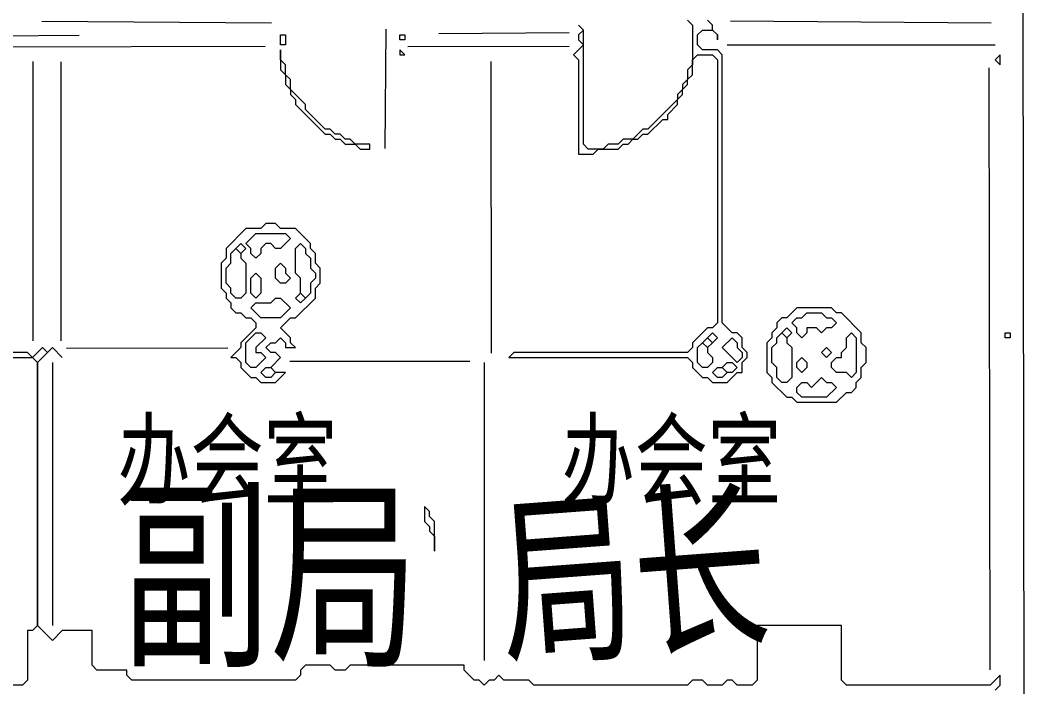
# Model space of a CAD drawing. Extents: x 10 to 1972, y 10 to 1370.
# Drawn here: x 1262.5 to 1464.8, y 466.6 to 601 of the extents above; entities that cross this region are included whole.
import ezdxf

# ---------------------------------------------------------------- set-up
doc = ezdxf.new("R2010")
doc.units = 0
for name, color, linetype, lineweight in [('OCR_TEXT', 6, 'Continuous', 0), ('TRACE_CURVE', 6, 'Continuous', 0), ('TRACE_STRAIGHT', 5, 'Continuous', 0), ('TRACE_TEXT_SYMBOL', 6, 'Continuous', 0)]:
    doc.layers.add(name, color=color, linetype=linetype, lineweight=lineweight)
doc.styles.add('wqy-unicode', font='wqy-unicode.lff')

msp = doc.modelspace()

# ---------------------------------------------------------------- linework, layer by layer
at = {"layer": 'TRACE_CURVE', "color": 6}
for points in [[(1397, 589), (1398, 590), (1398, 593), (1399, 594), (1402, 594), (1403, 593), (1403, 540), (1402, 539), (1401, 539), (1398, 536), (1398, 535), (1397, 534), (1362, 534), (1361, 533), (1397, 533), (1398, 532), (1398, 531), (1400, 529), (1401, 529), (1402, 528), (1405, 528), (1407, 530), (1408, 530), (1408, 532), (1409, 533), (1409, 534), (1408, 535), (1408, 537), (1407, 538), (1406, 538), (1404, 540), (1404, 594), (1403, 595), (1400, 595), (1399, 596), (1399, 598), (1400, 599), (1402, 599), (1403, 598), (1403, 597), (1403, 598), (1402, 599), (1402, 600), (1401, 601)], [(1397, 601), (1398, 600), (1398, 592), (1397, 591), (1397, 589), (1396, 588), (1396, 587), (1395, 586), (1395, 585), (1389, 579), (1388, 579), (1386, 577), (1384, 577), (1383, 576), (1381, 576), (1380, 575), (1377, 575), (1376, 576), (1376, 599), (1375, 600), (1376, 599), (1375, 598), (1375, 597), (1376, 596), (1374, 594), (1375, 593), (1375, 574), (1378, 574), (1379, 575), (1383, 575), (1384, 576), (1385, 576), (1386, 577), (1387, 577), (1388, 578), (1389, 578), (1392, 581), (1393, 581), (1393, 582), (1395, 584), (1395, 585), (1396, 586), (1396, 587), (1397, 588), (1397, 589)], [(1271, 533), (1269, 535), (1268, 534), (1267, 535), (1265, 533), (1264, 534), (1233, 534), (1231, 536), (1231, 537), (1230, 538), (1229, 538), (1228, 539), (1228, 547), (1229, 548), (1229, 555), (1230, 556), (1230, 562), (1231, 563), (1231, 570), (1232, 571), (1232, 578), (1233, 579), (1233, 592), (1232, 592)], [(1459, 466), (1460, 467), (1460, 469), (1458, 467), (1429, 467), (1428, 468), (1428, 479), (1411, 479), (1411, 468), (1410, 467), (1407, 467), (1406, 468), (1405, 468), (1404, 467), (1401, 467), (1400, 468), (1398, 468), (1397, 467), (1366, 467), (1365, 468), (1360, 468), (1359, 469), (1358, 468), (1357, 468), (1356, 467), (1355, 468), (1354, 468), (1352, 470), (1352, 471), (1329, 471), (1328, 470), (1326, 470), (1325, 471), (1320, 471), (1319, 470), (1319, 469), (1318, 468), (1285, 468), (1284, 469), (1284, 470), (1278, 470), (1277, 471), (1277, 478), (1271, 478), (1269, 476), (1266, 479), (1266, 532), (1269, 535), (1271, 533)], [(1233, 533), (1265, 533), (1266, 532), (1266, 479), (1265, 478), (1264, 478), (1264, 468), (1263, 467), (1244, 467)]]:
    msp.add_lwpolyline(points, dxfattribs=at)
for points in [[(1400, 536), (1401, 537), (1402, 536), (1401, 535)], [(1401, 537), (1402, 538), (1403, 537), (1402, 536)], [(1406, 537), (1407, 536), (1407, 535), (1408, 534), (1408, 533), (1407, 532), (1404, 535)], [(1399, 535), (1400, 536), (1401, 535), (1401, 534), (1402, 533), (1402, 532), (1401, 531), (1400, 531), (1399, 532)], [(1404, 531), (1405, 532), (1406, 532), (1407, 531), (1406, 530), (1405, 530)], [(1402, 530), (1403, 531), (1404, 531), (1405, 530), (1404, 529), (1403, 529)]]:
    msp.add_lwpolyline(points, close=True, dxfattribs=at)
at = {"layer": 'TRACE_STRAIGHT', "color": 5}
for p, q in [((1464.51, 648.87), (1464.78, 461.37)), ((1266.88, 600.79), (1313.13, 600.47)), ((1405.63, 600.85), (1458.15, 600.42)), ((1336.05, 575.12), (1336.24, 599.17)), ((1224.38, 597.56), (1274.38, 597.97)), ((1346.87, 598.31), (1373.13, 598.52)), ((1224.37, 595.55), (1311.88, 595.74)), ((1340.62, 595.7), (1373.12, 595.77)), ((1405, 596), (1459, 596)), ((1265.14, 536.37), (1265.17, 592.63)), ((1270.8, 536.38), (1270.8, 592.62)), ((1357.37, 592.63), (1357.41, 533.88)), ((1457.71, 591.38), (1457.88, 470.12)), ((1271.87, 534.93), (1304.38, 534.98)), ((1269, 532), (1269, 479)), ((1316.88, 532.31), (1353.12, 532.3)), ((1356, 532), (1356, 472))]:
    msp.add_line(p, q, dxfattribs=at)
at = {"layer": 'TRACE_TEXT_SYMBOL', "color": 6}
for points in [[(1315, 598), (1316, 598), (1316, 596), (1315, 596)], [(1339, 598), (1340, 598), (1340, 597), (1339, 597)], [(1315, 595), (1315, 591), (1316, 590), (1316, 588), (1317, 587), (1317, 586), (1318, 585), (1318, 584), (1324, 578), (1325, 578), (1326, 577), (1327, 577), (1328, 576), (1330, 576), (1331, 575), (1333, 575), (1333, 576), (1330, 576), (1329, 577), (1328, 577), (1327, 578), (1326, 578), (1325, 579), (1324, 579), (1320, 583), (1320, 584), (1317, 587), (1317, 589), (1316, 590), (1316, 592), (1315, 593)], [(1339, 595), (1339, 594), (1340, 594)], [(1460, 594), (1459, 593), (1460, 592)], [(1312, 560), (1311, 559), (1308, 559), (1304, 555), (1304, 553), (1303, 552), (1303, 547), (1304, 546), (1304, 545), (1305, 544), (1305, 543), (1306, 542), (1307, 542), (1308, 541), (1309, 541), (1310, 540), (1310, 539), (1307, 536), (1307, 535), (1305, 533), (1306, 533), (1307, 532), (1307, 531), (1309, 529), (1310, 529), (1311, 528), (1314, 528), (1316, 530), (1314, 530), (1313, 531), (1315, 533), (1314, 534), (1313, 534), (1312, 535), (1313, 536), (1314, 536), (1315, 537), (1316, 536), (1316, 535), (1318, 535), (1317, 536), (1317, 537), (1315, 539), (1317, 541), (1318, 541), (1322, 545), (1322, 547), (1323, 548), (1323, 551), (1322, 552), (1322, 554), (1321, 555), (1321, 556), (1318, 559), (1315, 559), (1314, 560)], [(1310, 558), (1316, 558), (1317, 557), (1315, 555), (1314, 555), (1313, 556), (1312, 556), (1311, 555), (1311, 554), (1310, 553), (1309, 554), (1309, 555), (1308, 556)], [(1305, 554), (1306, 555), (1307, 554), (1307, 553), (1308, 552), (1308, 546), (1307, 545), (1306, 545), (1305, 546), (1305, 547), (1304, 548), (1304, 551), (1305, 552)], [(1306, 555), (1307, 556), (1308, 555), (1307, 554)], [(1318, 555), (1319, 556), (1320, 555), (1320, 554), (1321, 553), (1321, 551), (1322, 550), (1322, 549), (1321, 548), (1321, 546), (1320, 545), (1319, 546), (1319, 549), (1318, 550)], [(1314, 551), (1315, 552), (1316, 551), (1316, 550), (1317, 549), (1316, 548), (1315, 548), (1314, 549)], [(1309, 549), (1310, 550), (1311, 549), (1311, 546), (1310, 545), (1309, 546)], [(1313, 544), (1314, 545), (1315, 545), (1317, 543), (1315, 541), (1311, 541), (1309, 543), (1310, 544)], [(1318, 545), (1319, 546), (1320, 545), (1319, 544)], [(1419, 543), (1417, 541), (1416, 541), (1415, 540), (1415, 539), (1414, 538), (1414, 537), (1413, 536), (1413, 530), (1414, 529), (1414, 528), (1417, 525), (1418, 525), (1419, 524), (1427, 524), (1429, 526), (1430, 526), (1431, 527), (1431, 528), (1432, 529), (1432, 531), (1433, 532), (1433, 535), (1432, 536), (1432, 538), (1428, 542), (1427, 542), (1426, 543)], [(1420, 541), (1421, 542), (1424, 542), (1425, 541), (1426, 541), (1427, 540), (1426, 539), (1425, 539), (1424, 538), (1423, 539), (1421, 539), (1421, 538), (1420, 537), (1419, 538), (1419, 539), (1418, 540), (1419, 541)], [(1416, 538), (1417, 539), (1418, 538), (1417, 537)], [(1310, 538), (1311, 538), (1312, 537), (1310, 535), (1310, 534), (1311, 534), (1312, 533), (1310, 531), (1309, 531), (1308, 532), (1308, 536)], [(1415, 537), (1416, 538), (1417, 537), (1417, 536), (1418, 535), (1418, 529), (1417, 528), (1416, 528), (1415, 529), (1415, 531), (1414, 532), (1414, 535), (1415, 536)], [(1429, 537), (1430, 538), (1431, 537), (1431, 530), (1430, 529), (1429, 530), (1427, 530), (1426, 531), (1426, 532), (1427, 533), (1428, 533), (1428, 534), (1429, 535)], [(1461, 538), (1462, 538), (1462, 537), (1461, 537)], [(1424, 534), (1425, 535), (1426, 534), (1425, 533)], [(1419, 532), (1420, 533), (1421, 532), (1421, 531), (1420, 530), (1419, 531)], [(1311, 530), (1312, 531), (1313, 531), (1314, 530), (1313, 529), (1312, 529)], [(1424, 529), (1425, 528), (1426, 528), (1427, 527), (1425, 525), (1420, 525), (1419, 526), (1419, 527), (1420, 528), (1421, 528), (1422, 527)], [(1344, 503), (1344, 500), (1345, 499), (1345, 498), (1346, 497), (1346, 494), (1346, 500), (1345, 501), (1345, 502)]]:
    msp.add_lwpolyline(points, close=True, dxfattribs=at)

# ---------------------------------------------------------------- texts
at = {"layer": 'OCR_TEXT', "color": 6, "style": 'wqy-unicode'}
for s, height, width, p in [('办会室', 15.026, 0.72, (1282.08, 504.89)), ('办会室', 15.026, 0.72, (1371.58, 504.89)), ('副局', 30.319, 0.723417, (1283, 473.98))]:
    msp.add_text(s, height=height, dxfattribs=dict(at, width=width)).set_placement(p)
at = {"layer": 'OCR_TEXT', "color": 6, "style": 'wqy-unicode', "width": 0.72}
msp.add_text('局长', height=27.573, rotation=4.2588, dxfattribs=at).set_placement((1360.05, 473.58))

doc.saveas('drawing.dxf')
